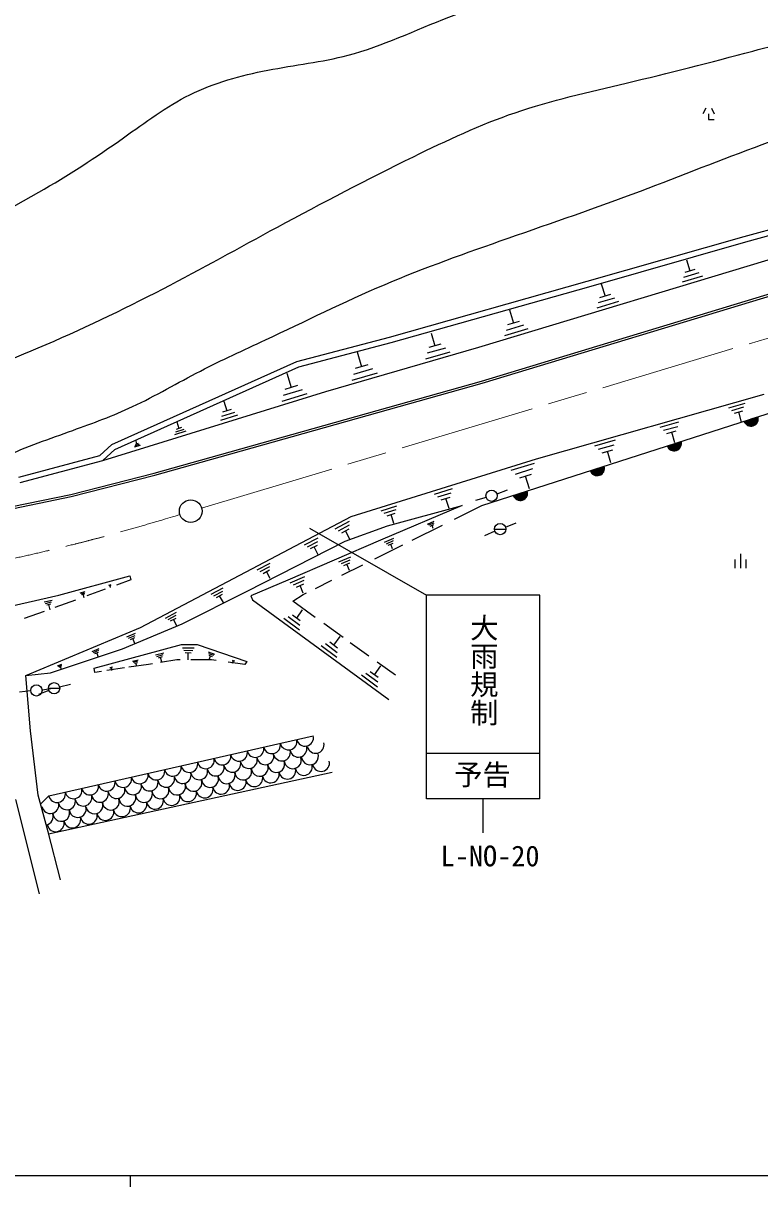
# Model space of a CAD drawing. Units: millimetres, scale not verified. Extents: x 40000 to 680000, y 20000 to 380000.
# Drawn here: x 158560 to 223614, y 204000 to 306748 of the extents above; entities that cross this region are included whole.
import ezdxf
from ezdxf.enums import TextEntityAlignment as Align

# ---------------------------------------------------------------- set-up
doc = ezdxf.new("R2010")
doc.units = ezdxf.units.MM
doc.header["$LTSCALE"] = 1000
doc.linetypes.add('CHAIN', pattern=[18.5, 12, -1.5, 3.5, -1.5])
for name, color, linetype, lineweight in [('M-BGD', 7, 'Continuous', 25), ('M-BMK', 2, 'CHAIN', 13), ('M-BMK-SRVR', 3, 'Continuous', 25), ('M-STR-STRC', 7, 'Continuous', 25), ('M-TTL-BAND', 7, 'Continuous', 25)]:
    doc.layers.add(name, color=color, linetype=linetype, lineweight=lineweight)
doc.styles.add('@ＭＳ ゴシック', font='')
doc.styles.add('ＭＳ ゴシック', font='')
doc.styles.get('@ＭＳ ゴシック').set_extended_font_data('@MS Gothic')
doc.styles.get('ＭＳ ゴシック').set_extended_font_data('MS Gothic')

msp = doc.modelspace()

# ---------------------------------------------------------------- linework, layer by layer
at = {"layer": 'M-BGD'}
for p, q in [((218847, 299244), (218597, 298744)), ((219347, 299244), (219597, 298744)), ((219097, 298744), (219097, 298244)), ((219097, 298244), (219597, 298244)), ((222252, 287926), (232914, 290860)), ((222387, 287444), (233044, 290378)), ((198799, 278133), (233537, 288635)), ((208367, 283966), (222252, 287926)), ((208504, 283485), (222387, 287444)), ((199027, 275142), (236873, 286609)), ((199084, 274950), (236930, 286417)), ((217136, 285870), (217446, 284870)), ((218226, 284710), (216876, 284300)), ((217886, 285000), (216996, 284730)), ((190920, 279030), (208367, 283966)), ((209616, 283750), (209946, 282650)), ((218556, 284420), (216756, 283870)), ((191051, 278547), (208504, 283485)), ((210426, 282790), (209466, 282500)), ((211136, 282170), (209216, 281590)), ((210786, 282480), (209346, 282050)), ((201506, 281440), (201866, 280270)), ((203136, 279750), (201076, 279130)), ((202756, 280090), (201216, 279620)), ((202376, 280420), (201346, 280110)), ((182720, 276869), (190920, 279030)), ((182887, 276396), (191051, 278547)), ((194586, 279390), (194916, 278260)), ((185279, 274228), (198799, 278133)), ((188066, 277730), (188446, 276420)), ((196236, 277700), (194096, 277090)), ((195846, 278060), (194236, 277600)), ((195456, 278410), (194376, 278100)), ((166380, 269536), (182720, 276869)), ((166657, 269112), (182887, 276396)), ((188996, 276580), (187886, 276260)), ((181836, 275860), (182226, 274580)), ((189816, 275850), (187586, 275210)), ((189406, 276220), (187736, 275740)), ((175906, 268643), (199027, 275142)), ((175960, 268451), (199084, 274950)), ((183196, 274390), (181526, 273870)), ((182776, 274750), (181666, 274400)), ((199070, 264167), (233030, 275093)), ((165582, 268135), (185279, 274228)), ((176286, 273370), (176546, 272510)), ((183606, 274030), (181386, 273340)), ((203900, 268280), (224002, 273988)), ((177216, 272380), (176076, 272030)), ((176926, 272630), (176166, 272390)), ((220876, 272790), (222316, 273200)), ((221136, 272550), (222216, 272860)), ((221396, 272310), (222116, 272520)), ((222006, 271530), (221756, 272420)), ((172126, 271550), (172306, 270960)), ((177496, 272130), (175976, 271660)), ((214816, 271070), (216476, 271540)), ((172926, 270720), (171926, 270410)), ((172736, 270880), (171996, 270650)), ((172546, 271040), (172056, 270880)), ((215116, 270800), (216366, 271150)), ((215416, 270530), (216246, 270760)), ((216106, 269690), (215836, 270650)), ((165335, 268586), (166380, 269536)), ((168896, 269470), (168366, 269300)), ((168796, 269560), (168406, 269430)), ((168696, 269640), (168436, 269560)), ((168466, 269950), (168566, 269600)), ((209036, 269430), (210886, 269950)), ((209376, 269130), (210766, 269520)), ((158181, 266665), (165335, 268586)), ((165582, 268135), (166657, 269112)), ((170132, 267018), (175906, 268643)), ((170184, 266825), (175960, 268451)), ((187521, 263193), (203900, 268280)), ((209706, 268820), (210636, 269080)), ((210456, 267940), (210176, 268950)), ((158298, 266179), (165582, 268135)), ((201646, 267270), (203706, 267910)), ((202036, 266940), (203576, 267420)), ((162758, 265144), (170132, 267018)), ((162803, 264949), (170184, 266825)), ((202416, 266600), (203446, 266920)), ((203286, 265630), (202936, 266760)), ((154935, 263519), (162758, 265144)), ((194896, 265170), (196466, 265650)), ((195186, 264920), (196366, 265280)), ((200406, 265190), (201346, 265540)), ((154973, 263323), (162803, 264949)), ((197337, 264154), (190107, 261088)), ((190176, 263700), (191566, 264130)), ((190748, 262370), (197337, 264154)), ((195476, 264660), (196266, 264900)), ((196176, 263910), (195876, 264780)), ((196641, 262955), (199070, 264167)), ((199456, 264880), (198496, 264600)), ((168909, 253391), (187521, 263193)), ((190436, 263480), (191486, 263800)), ((190696, 263250), (191396, 263470)), ((191286, 262570), (191046, 263360)), ((186096, 262100), (187386, 262780)), ((186396, 261930), (187366, 262440)), ((186686, 261750), (187336, 262090)), ((186995, 260997), (190748, 262370)), ((192926, 261101), (195602, 262436)), ((194266, 262520), (194866, 262780)), ((194396, 262440), (194846, 262630)), ((194516, 262350), (194816, 262470)), ((194776, 262120), (194666, 262410)), ((200183, 262079), (201183, 262079)), ((201156, 262260), (202086, 262620)), ((178347, 256604), (186995, 260997)), ((190107, 261088), (181916, 257565)), ((183396, 260680), (184596, 261310)), ((183676, 260520), (184576, 260990)), ((187406, 261180), (187016, 261920)), ((190456, 260910), (191286, 261270)), ((190636, 260790), (191256, 261060)), ((200226, 261880), (199306, 261480)), ((183946, 260350), (184546, 260670)), ((184616, 259810), (184246, 260510)), ((189614, 259449), (192098, 260688)), ((190806, 260660), (191226, 260840)), ((191186, 260330), (191016, 260750)), ((179226, 258480), (180366, 259080)), ((186436, 259180), (187486, 259640)), ((186656, 259030), (187446, 259370)), ((186876, 258870), (187406, 259100)), ((187376, 258430), (187146, 258990)), ((221425, 259386), (221425, 258636)), ((221925, 259886), (221925, 258636)), ((222425, 258636), (222425, 259386)), ((161698, 256241), (167981, 257949)), ((167981, 257949), (168049, 257585)), ((179486, 258330), (180346, 258780)), ((179746, 258170), (180316, 258480)), ((180366, 257710), (180036, 258330)), ((186707, 257999), (188556, 258921)), ((166106, 257130), (166326, 257190)), ((166146, 257100), (166316, 257140)), ((166186, 257060), (166296, 257090)), ((166276, 256930), (166246, 257080)), ((168049, 257585), (166796, 257129)), ((175146, 256330), (176206, 256890)), ((181916, 257565), (178668, 256192)), ((182146, 257330), (183436, 257890)), ((182416, 257150), (183386, 257560)), ((182686, 256960), (183336, 257230)), ((183296, 256410), (183016, 257100)), ((184378, 256836), (185822, 257557)), ((155164, 254739), (161698, 256241)), ((163586, 256440), (164016, 256560)), ((163666, 256370), (163986, 256460)), ((163746, 256300), (163956, 256360)), ((163936, 256020), (163856, 256330)), ((165790, 256764), (164175, 256177)), ((172582, 253721), (178347, 256604)), ((175396, 256190), (176186, 256610)), ((175636, 256050), (176166, 256330)), ((176236, 255580), (175906, 256190)), ((178668, 256192), (178805, 255826)), ((182366, 255712), (183286, 256292)), ((183286, 256292), (183589, 256443)), ((160406, 255640), (161116, 255800)), ((160526, 255520), (161066, 255640)), ((160646, 255390), (161006, 255470)), ((160946, 254950), (160826, 255430)), ((163164, 255810), (161361, 255155)), ((178805, 255826), (190839, 247041)), ((184344, 254284), (182366, 255712)), ((183206, 254940), (182686, 254220)), ((160409, 254809), (158647, 254169)), ((171136, 254220), (172086, 254730)), ((171356, 254100), (172076, 254480)), ((171576, 253970), (172056, 254220)), ((172116, 253530), (171816, 254100)), ((182966, 253160), (181586, 254170)), ((182996, 253570), (181966, 254320)), ((183026, 253970), (182336, 254470)), ((158787, 249144), (168909, 253391)), ((167321, 251491), (172582, 253721)), ((167706, 252560), (168476, 252880)), ((186811, 252504), (185101, 253738)), ((164819, 249794), (172531, 251899)), ((167866, 252450), (168446, 252690)), ((168026, 252330), (168416, 252490)), ((168406, 251960), (168226, 252410)), ((172531, 251899), (173918, 251875)), ((173918, 251875), (178306, 250380)), ((186266, 250750), (184866, 251770)), ((186296, 251160), (185246, 251930)), ((186326, 251570), (185626, 252080)), ((186536, 252600), (185976, 251830)), ((189082, 250864), (187450, 252042)), ((160962, 249376), (167321, 251491)), ((164646, 251270), (165256, 251530)), ((164776, 251180), (165236, 251380)), ((164896, 251090), (165206, 251220)), ((165206, 250770), (165056, 251160)), ((170236, 250960), (170976, 251160)), ((170366, 250840), (170926, 250990)), ((170496, 250710), (170866, 250820)), ((170806, 250330), (170686, 250770)), ((172616, 251600), (173666, 251580)), ((172746, 251390), (173536, 251370)), ((172866, 251170), (173396, 251160)), ((173116, 250520), (173136, 251170)), ((174886, 251230), (175466, 251030)), ((174916, 251090), (175356, 250940)), ((174946, 250940), (175246, 250840)), ((174976, 250540), (175096, 250890)), ((161596, 250000), (161976, 250150)), ((161676, 249950), (161966, 250060)), ((161756, 249890), (161946, 249960)), ((161946, 249680), (161856, 249930)), ((164879, 249424), (164819, 249794)), ((167508, 249815), (165956, 249584)), ((166196, 249860), (166436, 249920)), ((166246, 249820), (166426, 249870)), ((166286, 249780), (166406, 249810)), ((166396, 249600), (166346, 249800)), ((169614, 250129), (167894, 249873)), ((168216, 250410), (168706, 250540)), ((168306, 250330), (168676, 250430)), ((168386, 250240), (168636, 250310)), ((168596, 249940), (168516, 250280)), ((169985, 250189), (169614, 250129)), ((172113, 250536), (170674, 250302)), ((172432, 250536), (172113, 250536)), ((175173, 250536), (173376, 250536)), ((175597, 250478), (175173, 250536)), ((178139, 250129), (176656, 250332)), ((177026, 250500), (177216, 250430)), ((177036, 250460), (177176, 250410)), ((177046, 250410), (177136, 250380)), ((177046, 250250), (177096, 250400)), ((178306, 250380), (178139, 250129)), ((190126, 250000), (189566, 249220)), ((191434, 249167), (189816, 250334)), ((158787, 249144), (160962, 249376)), ((159197, 244270), (158787, 249144)), ((165485, 249514), (164879, 249424)), ((189856, 248130), (188436, 249170)), ((189886, 248550), (188826, 249330)), ((189916, 248960), (189206, 249480)), ((159216, 247780), (158226, 247680)), ((160826, 247830), (159896, 247460)), ((160216, 247890), (161206, 248020)), ((160781, 248020), (161781, 248020)), ((161766, 248140), (162736, 248390)), ((159880, 238577), (159197, 244270)), ((160806, 238518), (184180, 243824)), ((160794, 235153), (185853, 240606)), ((160745, 235343), (159880, 238577)), ((160090, 237792), (160806, 238518)), ((157884, 238208), (159971, 229878)), ((161839, 231107), (160745, 235343))]:
    msp.add_line(p, q, dxfattribs=at)
for centre in [(199934, 265023), (200683, 262079), (159719, 247828), (161281, 248020)]:
    msp.add_circle(centre, 500, dxfattribs=at)
for centre, radius, start, end in [((222842, 271815), 650, 197.83541, 17.83541), ((222842, 271815), 600, 197.83541, 17.83541), ((222842, 271815), 550, 197.83541, 17.83541), ((222842, 271815), 500, 197.83541, 17.83541), ((222842, 271815), 450, 197.83541, 17.83541), ((222842, 271815), 400, 197.83541, 17.83541), ((222842, 271815), 350, 197.83541, 17.83541), ((222842, 271815), 300, 197.83541, 17.83541), ((222842, 271815), 250, 197.83541, 17.83541), ((222842, 271815), 200, 197.83541, 17.83541), ((222842, 271815), 150, 197.83541, 17.83541), ((222842, 271815), 100, 197.83541, 17.83541), ((222842, 271815), 50, 197.83541, 17.83541), ((216050, 269630), 650, 197.83541, 17.83541), ((216050, 269630), 600, 197.83541, 17.83541), ((216050, 269630), 550, 197.83541, 17.83541), ((216050, 269630), 500, 197.83541, 17.83541), ((216050, 269630), 450, 197.83541, 17.83541), ((216050, 269630), 400, 197.83541, 17.83541), ((216050, 269630), 350, 197.83541, 17.83541), ((216050, 269630), 300, 197.83541, 17.83541), ((216050, 269630), 250, 197.83541, 17.83541), ((216050, 269630), 200, 197.83541, 17.83541), ((216050, 269630), 150, 197.83541, 17.83541), ((216050, 269630), 100, 197.83541, 17.83541), ((216050, 269630), 50, 197.83541, 17.83541), ((209258, 267445), 650, 197.83541, 17.83541), ((209258, 267445), 600, 197.83541, 17.83541), ((209258, 267445), 550, 197.83541, 17.83541), ((209258, 267445), 500, 197.83541, 17.83541), ((209258, 267445), 450, 197.83541, 17.83541), ((209258, 267445), 400, 197.83541, 17.83541), ((209258, 267445), 350, 197.83541, 17.83541), ((209258, 267445), 300, 197.83541, 17.83541), ((209258, 267445), 250, 197.83541, 17.83541), ((209258, 267445), 200, 197.83541, 17.83541), ((209258, 267445), 150, 197.83541, 17.83541), ((209258, 267445), 100, 197.83541, 17.83541), ((209258, 267445), 50, 197.83541, 17.83541), ((202466, 265259), 650, 197.83541, 17.83541), ((202466, 265259), 600, 197.83541, 17.83541), ((202466, 265259), 550, 197.83541, 17.83541), ((202466, 265259), 500, 197.83541, 17.83541), ((202466, 265259), 450, 197.83541, 17.83541), ((202466, 265259), 400, 197.83541, 17.83541), ((202466, 265259), 350, 197.83541, 17.83541), ((202466, 265259), 300, 197.83541, 17.83541), ((202466, 265259), 250, 197.83541, 17.83541), ((202466, 265259), 200, 197.83541, 17.83541), ((202466, 265259), 150, 197.83541, 17.83541), ((202466, 265259), 100, 197.83541, 17.83541), ((202466, 265259), 50, 197.83541, 17.83541), ((183449, 243658), 749, 192.78741, 12.78741), ((177606, 242331), 749, 192.78741, 12.78741), ((179067, 242663), 749, 192.78741, 12.78741), ((180528, 242995), 749, 192.78741, 12.78741), ((181403, 242351), 749, 192.78741, 12.78741), ((181989, 243326), 749, 192.78741, 12.78741), ((182864, 242682), 749, 192.78741, 12.78741), ((184382, 243029), 749, 192.78741, 12.78741), ((173223, 241337), 749, 192.78741, 12.78741), ((174684, 241668), 749, 192.78741, 12.78741), ((176145, 242000), 749, 192.78741, 12.78741), ((177021, 241356), 749, 192.78741, 12.78741), ((178482, 241688), 749, 192.78741, 12.78741), ((179942, 242019), 749, 192.78741, 12.78741), ((180905, 241332), 749, 182.34123, 23.13779), ((182366, 241664), 749, 182.34123, 23.13779), ((183883, 242010), 749, 182.03554, 23.13779), ((184858, 241425), 749, 192.78741, 12.78741), ((168841, 240342), 749, 192.78741, 12.78741), ((170301, 240674), 749, 192.78741, 12.78741), ((171762, 241005), 749, 192.78741, 12.78741), ((172638, 240361), 749, 192.78741, 12.78741), ((174099, 240693), 749, 192.78741, 12.78741), ((175560, 241024), 749, 192.78741, 12.78741), ((176522, 240337), 749, 182.34123, 23.13779), ((177983, 240669), 749, 182.34123, 23.13779), ((179444, 241000), 749, 182.34123, 23.13779), ((180419, 240415), 749, 192.78741, 12.78741), ((181880, 240747), 749, 192.78741, 12.78741), ((183341, 241078), 749, 192.78741, 12.78741), ((164458, 239347), 749, 192.78741, 12.78741), ((165919, 239679), 749, 192.78741, 12.78741), ((167380, 240010), 749, 192.78741, 12.78741), ((168255, 239367), 749, 192.78741, 12.78741), ((169716, 239698), 749, 192.78741, 12.78741), ((171177, 240030), 749, 192.78741, 12.78741), ((172139, 239343), 749, 182.34123, 23.13779), ((173600, 239674), 749, 182.34123, 23.13779), ((175061, 240006), 749, 182.34123, 23.13779), ((176037, 239420), 749, 192.78741, 12.78741), ((177498, 239752), 749, 192.78741, 12.78741), ((178958, 240084), 749, 192.78741, 12.78741), ((161536, 238684), 749, 192.78741, 12.78741), ((162997, 239016), 749, 192.78741, 12.78741), ((163873, 238372), 749, 192.78741, 12.78741), ((165334, 238703), 749, 192.78741, 12.78741), ((166794, 239035), 749, 192.78741, 12.78741), ((167757, 238348), 749, 182.34123, 23.13779), ((169218, 238679), 749, 182.34123, 23.13779), ((170679, 239011), 749, 182.34123, 23.13779), ((171654, 238426), 749, 192.78741, 12.78741), ((173115, 238757), 749, 192.78741, 12.78741), ((174576, 239089), 749, 192.78741, 12.78741), ((160951, 237709), 749, 192.78741, 12.78741), ((162412, 238040), 749, 192.78741, 12.78741), ((163374, 237353), 749, 182.34123, 23.13779), ((164835, 237685), 749, 192.78741, 23.13779), ((166296, 238016), 749, 182.34123, 23.13779), ((167271, 237431), 749, 192.78741, 12.78741), ((168732, 237763), 749, 192.78741, 12.78741), ((170193, 238094), 749, 192.78741, 12.78741), ((160452, 236690), 749, 280.01092, 23.13779), ((161913, 237022), 749, 182.34123, 23.13779), ((162889, 236436), 749, 192.78741, 12.78741), ((164349, 236768), 749, 192.78741, 12.78741), ((165810, 237099), 749, 192.78741, 12.78741), ((161428, 236105), 749, 192.78741, 12.78741)]:
    msp.add_arc(centre, radius, start, end, dxfattribs=at)
for points, knots in [([(130370, 281496), (132390, 281622), (134411, 281749), (136434, 281974), (138668, 282222), (140906, 282590), (143016, 283312), (145093, 284022), (147046, 285076), (149010, 286094), (152674, 287995), (156374, 289775), (159927, 291821), (162494, 293298), (164984, 294914), (167419, 296637), (169330, 297989), (171208, 299406), (173286, 300436), (175425, 301498), (177775, 302149), (180149, 302604), (182532, 303061), (184939, 303320), (187253, 303928), (190304, 304731), (193194, 306142), (196164, 307300), (201104, 309226), (206266, 310453), (211335, 311875), (214960, 312892), (218536, 314008), (222292, 314765), (225210, 315353), (228236, 315724), (231082, 315247), (234865, 314613), (238330, 312482), (241799, 310551), (244175, 309228), (246553, 307999), (248541, 306216), (249832, 305059), (250958, 303669), (252395, 302724), (254186, 301546), (256460, 301061), (258656, 301039), (260641, 301018), (262562, 301376), (264464, 301828), (268829, 302865), (273092, 304396), (277429, 305423), (279373, 305883), (281333, 306243), (283321, 306719), (284710, 307052), (286113, 307443), (287270, 308193), (288483, 308979), (289424, 310160), (290511, 311198), (291174, 311832), (291892, 312412), (292691, 312789), (293661, 313247), (294751, 313406), (295873, 313555), (296943, 313697), (298042, 313830), (298879, 314380), (299621, 314867), (300157, 315682), (300647, 316502), (301256, 317521), (301793, 318549), (302591, 319330), (303374, 320096), (304407, 320625), (305420, 321157), (307613, 322309), (309708, 323478), (311895, 324509), (313163, 325106), (314461, 325657), (315789, 326152), (316946, 326585), (318126, 326975), (319336, 327147), (320332, 327289), (321348, 327283), (322364, 327277)], [0, 0, 0, 0, 1, 1, 1, 2, 2, 2, 3, 3, 3, 4, 4, 4, 5, 5, 5, 6, 6, 6, 7, 7, 7, 8, 8, 8, 9, 9, 9, 10, 10, 10, 11, 11, 11, 12, 12, 12, 13, 13, 13, 14, 14, 14, 15, 15, 15, 16, 16, 16, 17, 17, 17, 18, 18, 18, 19, 19, 19, 20, 20, 20, 21, 21, 21, 22, 22, 22, 23, 23, 23, 24, 24, 24, 25, 25, 25, 26, 26, 26, 27, 27, 27, 28, 28, 28, 29, 29, 29, 30, 30, 30, 31, 31, 31, 31]), ([(129781, 269861), (131651, 270402), (133521, 270943), (135429, 271287), (137671, 271692), (139965, 271825), (142214, 272206), (144736, 272634), (147200, 273375), (149635, 274185), (153109, 275341), (156523, 276640), (159883, 278072), (163623, 279667), (167296, 281429), (170908, 283302), (174306, 285064), (177650, 286925), (181014, 288744), (184980, 290887), (188973, 292972), (193029, 294963), (195962, 296403), (198927, 297795), (202005, 298851), (205204, 299948), (208525, 300682), (211829, 301466), (215572, 302353), (219293, 303303), (222995, 304293), (225552, 304976), (228100, 305678), (230699, 306271), (232586, 306702), (234501, 307075), (236424, 307049), (237997, 307027), (239577, 306738), (241088, 306271), (243462, 305539), (245667, 304371), (247802, 303091), (249394, 302136), (250947, 301119), (252608, 300335), (254588, 299400), (256721, 298797), (258854, 298194)], [0, 0, 0, 0, 1, 1, 1, 2, 2, 2, 3, 3, 3, 4, 4, 4, 5, 5, 5, 6, 6, 6, 7, 7, 7, 8, 8, 8, 9, 9, 9, 10, 10, 10, 11, 11, 11, 12, 12, 12, 13, 13, 13, 14, 14, 14, 15, 15, 15, 16, 16, 16, 16]), ([(153580, 266773), (154665, 267354), (155751, 267934), (156865, 268449), (158831, 269359), (160887, 270065), (162934, 270797), (164718, 271436), (166495, 272094), (168207, 272892), (170249, 273845), (172198, 274998), (174203, 276035), (176089, 277009), (178024, 277881), (179946, 278780), (183445, 280417), (186903, 282146), (190454, 283657), (194035, 285180), (197711, 286480), (201389, 287765), (205295, 289129), (209203, 290475), (213075, 291930), (216670, 293281), (220233, 294727), (223836, 296038), (226377, 296962), (228937, 297819), (231531, 298641), (233224, 299178), (234931, 299700), (236680, 299914), (238838, 300179), (241058, 299975), (243217, 299567), (245603, 299116), (247915, 298417), (250160, 297542), (251199, 297137), (252223, 296695), (253248, 296253)], [0, 0, 0, 0, 1, 1, 1, 2, 2, 2, 3, 3, 3, 4, 4, 4, 5, 5, 5, 6, 6, 6, 7, 7, 7, 8, 8, 8, 9, 9, 9, 10, 10, 10, 11, 11, 11, 12, 12, 12, 13, 13, 13, 14, 14, 14, 14])]:
    msp.add_open_spline(points, degree=3, knots=knots, dxfattribs=at)
at = {"layer": 'M-BMK'}
msp.add_line((174310, 263935), (268184, 292092), dxfattribs=at)
msp.add_open_spline([(75881, 261941), (77930, 261407), (79979, 260872), (82036, 260369), (85009, 259643), (87999, 258983), (91005, 258404), (93731, 257879), (96469, 257420), (99219, 257044), (102265, 256626), (105326, 256310), (108389, 256036), (111945, 255718), (115505, 255457), (119072, 255330), (122564, 255207), (126063, 255212), (129553, 255381), (133074, 255551), (136587, 255887), (140084, 256338), (143747, 256811), (147392, 257411), (151019, 258102), (153530, 258580), (156033, 259103), (158527, 259664), (160872, 260191), (163210, 260753), (165531, 261377), (167830, 261995), (170111, 262674), (172393, 263354)], degree=3, knots=[0, 0, 0, 0, 1, 1, 1, 2, 2, 2, 3, 3, 3, 4, 4, 4, 5, 5, 5, 6, 6, 6, 7, 7, 7, 8, 8, 8, 9, 9, 9, 10, 10, 10, 11, 11, 11, 11], dxfattribs=at)
at = {"layer": 'M-BMK-SRVR'}
msp.add_circle((173351, 263655), 1000, dxfattribs=at)
at = {"layer": 'M-STR-STRC'}
for p, q in [((183844, 262154), (194183, 256245)), ((194183, 238245), (194183, 256245)), ((204183, 256245), (194183, 256245)), ((204183, 238245), (204183, 256245)), ((204183, 242245), (194183, 242245)), ((204183, 238245), (194183, 238245)), ((199183, 235245), (199183, 238245))]:
    msp.add_line(p, q, dxfattribs=at)
at = {"layer": 'M-TTL-BAND'}
for p, q in [((40000, 205000), (579000, 205000)), ((168000, 205000), (168000, 204000))]:
    msp.add_line(p, q, dxfattribs=at)

# ---------------------------------------------------------------- texts
at = {"layer": 'M-STR-STRC', "style": '@ＭＳ ゴシック'}
msp.add_text('大雨規制', height=1833, rotation=270, dxfattribs=at).set_placement((197787, 254628), align=Align.BOTTOM_LEFT)
at = {"layer": 'M-STR-STRC', "style": 'ＭＳ ゴシック'}
for s, p in [('予告', (196622, 238921)), ('L-NO-20', (195433, 231745))]:
    msp.add_text(s, height=1833, dxfattribs=at).set_placement(p, align=Align.BOTTOM_LEFT)

doc.saveas('drawing.dxf')
